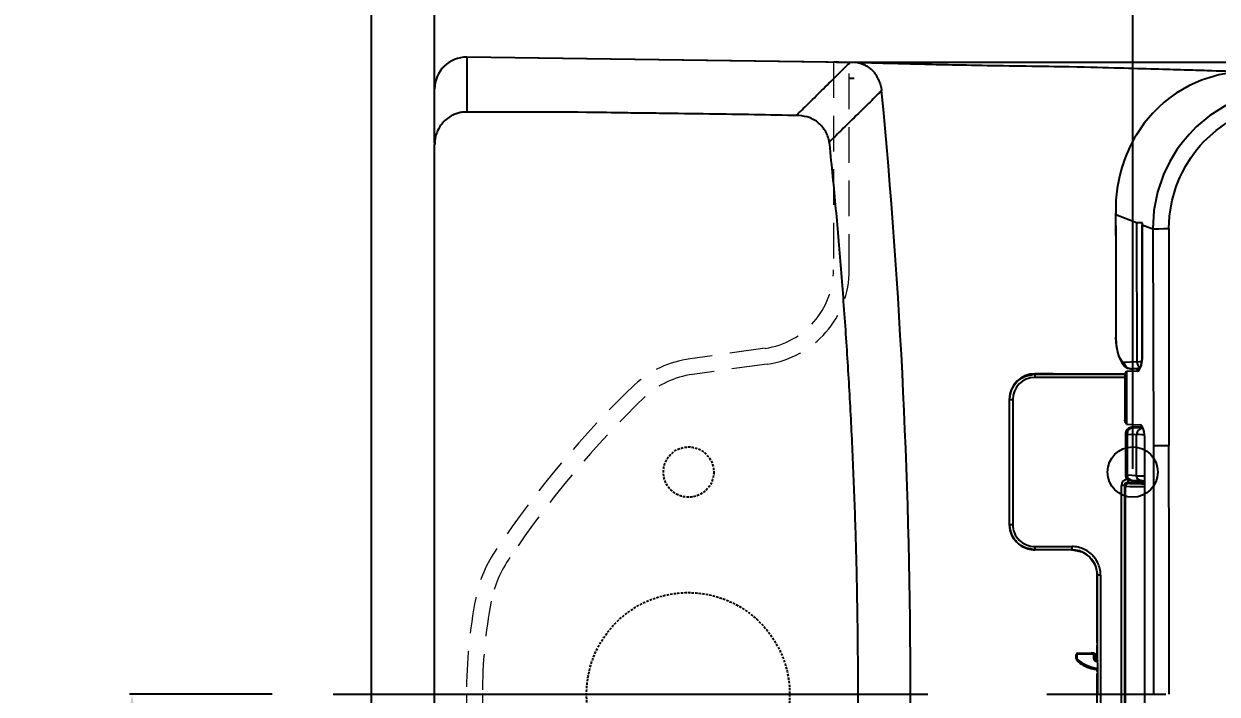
# Model space of a CAD drawing. Extents: x 4534 to 7211, y -322 to 1921.
# Drawn here: x 4656.7 to 5032.8, y 1287.1 to 1498.4 of the extents above; entities that cross this region are included whole.
import ezdxf

# ---------------------------------------------------------------- set-up
doc = ezdxf.new("R2010")
doc.units = 0
doc.header["$LTSCALE"] = 3
doc.header["$MEASUREMENT"] = 0
doc.linetypes.add('CENTER', pattern=[2, 1.25, -0.25, 0.25, -0.25])
doc.linetypes.add('HIDDEN', pattern=[0.375, 0.25, -0.125])
doc.layers.get('0').update_dxf_attribs({"linetype": 'CONTINUOUS'})
doc.layers.get('DEFPOINTS').update_dxf_attribs({"linetype": 'CONTINUOUS'})
doc.layers.add('6', color=6, linetype='CONTINUOUS')
doc.layers.add('중심선', color=1, linetype='CENTER')
doc.styles.get("Standard").update_dxf_attribs({"font": 'NanumGothic.ttf'})
doc.dimstyles.get("Standard").update_dxf_attribs({"dimtxt": 0.18, "dimasz": 0.18, "dimexe": 0.18, "dimexo": 0.0625, "dimgap": 0.09, "dimtad": 0, "dimtih": 1, "dimtoh": 1, "dimdec": 4, "dimzin": 0, "dimdsep": 46, "dimtxsty": 'Standard', "dimcen": 0.09, "dimadec": 0, "dimazin": 0, "dimtfac": 1, "dimtdec": 4, "dimtofl": 0, "dimtmove": 0, "dimatfit": 3, "dimfxl": 0, "dimtolj": 1, "dimtzin": 0, "dimarcsym": 0})

# ---------------------------------------------------------------- blocks, each defined once
blk = doc.blocks.new('*D32')
at = {"color": 3, "lineweight": -2}
for p, q in [((4734.96, 1287.12), (4689.96, 1287.12)), ((4739.39, 1087.12), (4689.96, 1087.12))]:
    blk.add_line(p, q, dxfattribs=at)
at = {"color": 3, "linetype": 'Continuous', "lineweight": 0}
for p, q in [((4690.76, 1267.12), (4690.76, 1212.12)), ((4690.76, 1107.12), (4690.76, 1177.59))]:
    blk.add_line(p, q, dxfattribs=at)
at = {"color": 3}
for points in [[(4687.43, 1267.12), (4694.09, 1267.12), (4690.76, 1287.12)], [(4687.43, 1107.12), (4694.09, 1107.12), (4690.76, 1087.12)]]:
    blk.add_solid(points, dxfattribs=at)
at = {"layer": 'DEFPOINTS', "color": 0}
for p in [(4735.96, 1287.12), (4690.76, 1087.12), (4740.39, 1087.12)]:
    blk.add_point(p, dxfattribs=at)
at = {"color": 2, "insert": (4690.76, 1194.85), "char_height": 30, "attachment_point": 5}
blk.add_mtext('\\A1;200', dxfattribs=at)
blk = doc.blocks.new('*D39')
at = {"color": 3, "linetype": 'Continuous', "lineweight": -2}
for p, q in [((4786.18, 1468.21), (4786.18, 1606.01)), ((5476.22, 1288.12), (5476.22, 1606.01))]:
    blk.add_line(p, q, dxfattribs=at)
at = {"color": 3, "linetype": 'Continuous', "lineweight": 0}
blk.add_line((4806.18, 1605.21), (5456.22, 1605.21), dxfattribs=at)
at = {"color": 3, "linetype": 'Continuous'}
for points in [[(4806.18, 1608.55), (4806.18, 1601.88), (4786.18, 1605.21)], [(5456.22, 1608.55), (5456.22, 1601.88), (5476.22, 1605.21)]]:
    blk.add_solid(points, dxfattribs=at)
at = {"layer": 'DEFPOINTS', "color": 0, "linetype": 'Continuous'}
for p in [(5476.22, 1605.21), (4786.18, 1467.21), (5476.22, 1287.12)]:
    blk.add_point(p, dxfattribs=at)
at = {"color": 2, "linetype": 'Continuous', "lineweight": 5, "insert": (5143.84, 1631.54), "char_height": 30, "attachment_point": 5}
blk.add_mtext('\\A1;690', dxfattribs=at)
blk = doc.blocks.new('*D40')
at = {"color": 3, "lineweight": -2}
for p, q in [((4912.89, 1486.32), (5594.29, 1486.32)), ((4912.89, 1087.92), (5594.29, 1087.92))]:
    blk.add_line(p, q, dxfattribs=at)
at = {"color": 3, "linetype": 'Continuous', "lineweight": 0}
for p, q in [((5593.49, 1466.32), (5593.49, 1303.9)), ((5593.49, 1107.92), (5593.49, 1269.45))]:
    blk.add_line(p, q, dxfattribs=at)
at = {"color": 3}
for points in [[(5590.15, 1466.32), (5596.82, 1466.32), (5593.49, 1486.32)], [(5590.15, 1107.92), (5596.82, 1107.92), (5593.49, 1087.92)]]:
    blk.add_solid(points, dxfattribs=at)
at = {"layer": 'DEFPOINTS', "color": 0}
for p in [(4911.89, 1486.32), (4911.89, 1087.92), (5593.49, 1087.92)]:
    blk.add_point(p, dxfattribs=at)
at = {"color": 2, "insert": (5593.49, 1286.68), "char_height": 30, "attachment_point": 5}
blk.add_mtext('\\A1;400', dxfattribs=at)
blk = doc.blocks.new('*D41')
at = {"color": 3, "linetype": 'Continuous', "lineweight": -2}
for p, q in [((5006.22, 1358.12), (5006.22, 1548.12)), ((5476.22, 1288.12), (5476.22, 1548.12))]:
    blk.add_line(p, q, dxfattribs=at)
at = {"color": 3, "linetype": 'Continuous', "lineweight": 0}
blk.add_line((5026.22, 1547.32), (5456.22, 1547.32), dxfattribs=at)
at = {"color": 3, "linetype": 'Continuous'}
for points in [[(5026.22, 1550.65), (5026.22, 1543.99), (5006.22, 1547.32)], [(5456.22, 1550.65), (5456.22, 1543.99), (5476.22, 1547.32)]]:
    blk.add_solid(points, dxfattribs=at)
at = {"layer": 'DEFPOINTS', "color": 0, "linetype": 'Continuous'}
for p in [(5476.22, 1547.32), (5006.22, 1357.12), (5476.22, 1287.12)]:
    blk.add_point(p, dxfattribs=at)
at = {"color": 2, "linetype": 'Continuous', "lineweight": 5, "insert": (5241.22, 1568.54), "char_height": 30, "attachment_point": 5}
blk.add_mtext('\\A1;470', dxfattribs=at)

msp = doc.modelspace()

# ---------------------------------------------------------------- linework, layer by layer
for p, q in [((4917.65, 1486.26), (4796.3, 1487.92)), ((4917.1, 1486.25), (4796.3, 1487.91)), ((4796.3, 1487.91), (4796.3, 1470.62)), ((4918.4, 1481.19), (4916.89, 1481.19)), ((4786.18, 1461.92), (4786.18, 1477.92)), ((4786.18, 1460.82), (4786.18, 1461.92)), ((5000.89, 1431.68), (5000.9, 1399.66)), ((4786.18, 1151.67), (4786.18, 1422.57)), ((4980.95, 1388.12), (4975.38, 1388.12)), ((4975.38, 1387.96), (4978.49, 1387.96)), ((4975.38, 1387.96), (4975.38, 1387.95)), ((4980.91, 1388.08), (4980.38, 1387.99)), ((4980.91, 1388.08), (4980.95, 1388.12)), ((4981.77, 1388.14), (4980.97, 1388)), ((4981.77, 1388.14), (5003.88, 1388.13)), ((5004.29, 1388.89), (5007.43, 1389.08)), ((5004.29, 1388.89), (5004.29, 1372.25)), ((5005.52, 1389.68), (5005.92, 1389.68)), ((5005.56, 1389.68), (5005.99, 1389.68)), ((4975.38, 1387.95), (5003.83, 1387.95)), ((5003.75, 1386.95), (4975.38, 1386.95)), ((5003.75, 1387.63), (5003.75, 1373.51)), ((4967.38, 1379.94), (4967.38, 1379.95)), ((4967.38, 1340.63), (4967.38, 1379.94)), ((4968.38, 1379.94), (4968.38, 1340.63)), ((5003.92, 1369.18), (5003.92, 1356.12)), ((5004.29, 1372.25), (5008.63, 1371.99)), ((5009.38, 1370.94), (5006.37, 1371.12)), ((5004.45, 1369.12), (5004.45, 1356.12)), ((5004.45, 1369.12), (5007.46, 1368.94)), ((5007.46, 1355.94), (5007.46, 1368.94)), ((5010.03, 1207.24), (5010.03, 1367)), ((5007.46, 1355.94), (5004.45, 1356.12)), ((5005.79, 1354.62), (5008.81, 1354.44)), ((5002.67, 1221.37), (5002.67, 1352.87)), ((5003.67, 1352.87), (5003.67, 1221.37)), ((5003.92, 1221.62), (5003.92, 1352.62)), ((5010.03, 1353.87), (5004.67, 1353.87)), ((5004.92, 1353.62), (5004.67, 1353.87)), ((4967.38, 1340.63), (4967.38, 1340.62)), ((4975.38, 1333.63), (4987.09, 1333.63)), ((4987.09, 1332.63), (4975.38, 1332.63)), ((4975.38, 1332.63), (4975.38, 1332.61)), ((4987.07, 1332.61), (4975.38, 1332.61)), ((4987.07, 1332.61), (4987.09, 1332.63)), ((4987.09, 1332.63), (4987.09, 1333.63)), ((4995.06, 1303.25), (4995.06, 1324.78)), ((4995.07, 1324.78), (4995.06, 1324.78)), ((4995.07, 1324.62), (4995.08, 1324.63)), ((4995.07, 1303.25), (4995.07, 1324.62)), ((4996.08, 1324.63), (4996.08, 1249.61)), ((4995.06, 1302.75), (4995.06, 1302.58)), ((4995.06, 1297.82), (4995.06, 1302.58)), ((4995.07, 1298.16), (4995.07, 1303.24)), ((4988.42, 1299.56), (4988.42, 1299.42)), ((4988.42, 1298.47), (4988.42, 1299.42)), ((4988.71, 1298.25), (4988.57, 1298.11)), ((4988.62, 1299.42), (4988.62, 1298.47)), ((4988.92, 1300.06), (4993.1, 1300.06)), ((4988.92, 1300.06), (4988.92, 1299.92)), ((4988.92, 1299.92), (4993.65, 1299.92)), ((4993.65, 1299.72), (4988.92, 1299.72)), ((4993.91, 1300.06), (4993.65, 1299.92)), ((4993.65, 1299.72), (4993.65, 1299.92)), ((4993.95, 1298.24), (4993.95, 1299.42)), ((4994.15, 1299.42), (4994.4, 1299.55)), ((4994.15, 1299.42), (4994.15, 1298.24)), ((4994.4, 1298.45), (4994.4, 1299.55)), ((4994.61, 1295.01), (4994.6, 1294.97)), ((4995.06, 1294.31), (4995.06, 1295)), ((4995.06, 1294.31), (4995.06, 1294.14)), ((4995.08, 1297.12), (4995.07, 1297.47)), ((4995.08, 1296.96), (4995.08, 1292.12)), ((4995.06, 1280.6), (4995.06, 1293.64)), ((4995.08, 1292.12), (4995.08, 1287.12))]:
    msp.add_line(p, q)
at = {"color": 7, "linetype": 'HIDDEN', "lineweight": 0, "ltscale": 15}
for p, q in [((4911.89, 1486.34), (4911.89, 1420.89)), ((4916.89, 1420.89), (4916.89, 1486.23))]:
    msp.add_line(p, q, dxfattribs=at)
for points in [[(5043.87, 1483.52), (5038.69, 1483.28), (5033.35, 1482.37), (5027.94, 1480.69), (5023.9, 1478.88), (5019.96, 1476.55), (5019.92, 1476.53)], [(5019.92, 1476.53), (5018.03, 1475.19), (5016.16, 1473.69), (5014.34, 1472.06), (5012.59, 1470.29), (5009.87, 1467.06), (5007.39, 1463.44), (5006.82, 1462.47), (5006.27, 1461.47), (5005.73, 1460.46), (5005.22, 1459.42), (5004.74, 1458.35), (5004.27, 1457.27), (5003.84, 1456.16), (5003.42, 1455.03), (5003.16, 1454.25), (5002.81, 1453.11), (5002.39, 1451.6), (5001.94, 1449.72), (5001.37, 1446.62), (5000.95, 1442.82), (5000.85, 1438.32)], [(5057.69, 1478.22), (5051.79, 1477.91), (5046.05, 1476.86), (5040.54, 1475.08), (5035.35, 1472.62), (5030.56, 1469.55), (5026.23, 1465.91), (5024.07, 1463.69), (5022.08, 1461.34), (5020.28, 1458.88), (5017.91, 1455), (5015.97, 1450.94), (5014.05, 1445.33), (5012.92, 1439.58), (5012.55, 1433.81)], [(5017.61, 1433.88), (5017.81, 1437.82), (5018.41, 1441.71), (5018.65, 1442.81), (5018.93, 1443.9), (5019.24, 1444.99), (5019.57, 1446.06), (5019.94, 1447.13), (5020.34, 1448.18), (5020.77, 1449.22), (5021.18, 1450.15), (5021.89, 1451.64), (5022.97, 1453.66), (5024.52, 1456.14), (5026.12, 1458.34), (5027.53, 1460.05), (5028.68, 1461.31), (5029.54, 1462.18), (5032.49, 1464.78), (5035.68, 1467.08)], [(5000.81, 1438.87), (5000.82, 1438.31)], [(5000.81, 1438.33), (5000.9, 1431.64)], [(5000.81, 1438.29), (5000.81, 1438.3), (5000.85, 1438.32)], [(5000.85, 1438.32), (5007.4, 1435.77)], [(5000.93, 1431.68), (5000.85, 1438.32)], [(5007.4, 1435.77), (5008.11, 1435.81), (5009.26, 1435.84)], [(5007.4, 1435.77), (5007.57, 1391.92)], [(5009.18, 1435.09), (5009.18, 1430.56), (5009.18, 1424.94), (5009.18, 1418.46), (5009.18, 1411.11), (5009.18, 1402.9), (5009.18, 1394.09)], [(5009.23, 1435.07), (5009.19, 1435.07), (5009.18, 1435.07)], [(5009.19, 1435.55), (5009.19, 1435.08)], [(5009.23, 1394.07), (5009.25, 1400.72), (5009.24, 1406.65), (5009.23, 1414.81), (5009.22, 1421.58), (5009.22, 1428.24), (5009.23, 1435.07)], [(5009.23, 1435.07), (5012.55, 1433.81)], [(5012.55, 1433.81), (5013.28, 1433.83), (5014.46, 1433.85), (5015.96, 1433.87), (5017.61, 1433.88)], [(5012.55, 1433.81), (5012.66, 1399.64), (5012.73, 1365.46)], [(5017.61, 1433.88), (5017.63, 1399.68), (5017.65, 1365.48)], [(5000.9, 1431.68), (5000.9, 1431.68), (5000.93, 1431.68)], [(5000.93, 1431.68), (5000.93, 1399.69)], [(5000.9, 1399.78), (5001.01, 1397.48), (5001.33, 1395.46), (5001.78, 1393.76), (5002.35, 1392.36), (5003.01, 1391.24), (5003.73, 1390.4), (5004.56, 1389.87), (5005.5, 1389.69)], [(5000.9, 1399.68), (5000.9, 1399.68), (5000.9, 1399.68)], [(5000.9, 1399.68), (5000.93, 1399.68)], [(5003.63, 1391.68), (5003.17, 1391.82), (5002.72, 1392.29), (5002.29, 1392.97), (5001.88, 1393.86), (5001.51, 1394.97), (5001.21, 1396.34), (5001.01, 1397.94), (5000.93, 1399.69)], [(5007.57, 1391.92), (5003.63, 1391.68)], [(5009.19, 1394.13), (5009.15, 1392.81), (5009.02, 1391.68), (5008.84, 1390.77), (5008.61, 1390.07), (5008.07, 1389.28), (5007.43, 1389.08)], [(5007.43, 1389.08), (5007.75, 1388.94), (5008.08, 1389.06), (5008.39, 1389.44), (5008.67, 1390.06), (5008.91, 1390.88), (5009.08, 1391.86), (5009.19, 1392.95), (5009.23, 1394.07)], [(5007.57, 1391.92), (5008.37, 1391.95), (5009.01, 1391.96)], [(5009.23, 1394.07), (5009.19, 1394.07), (5009.19, 1394.07)], [(5005.56, 1389.68), (5004.82, 1389.84), (5004.2, 1390.27), (5003.78, 1390.92), (5003.63, 1391.68)], [(5005.56, 1389.68), (5008.47, 1389.86)], [(5005.89, 1389.69), (5006.1, 1389.7)], [(4967.38, 1379.94), (4967.38, 1379.94), (4967.38, 1379.94), (4967.38, 1379.94), (4967.59, 1381.76), (4967.99, 1383.01), (4968.49, 1384), (4969.08, 1384.87), (4969.73, 1385.6), (4970.34, 1386.15), (4970.99, 1386.63), (4972.4, 1387.37), (4975.38, 1387.95)], [(4975.38, 1387.95), (4975.38, 1387.86), (4975.38, 1387.65), (4975.38, 1387.32), (4975.38, 1386.95)], [(4967.38, 1379.96), (4967.38, 1379.94)], [(4968.38, 1379.94), (4968, 1379.94), (4967.68, 1379.94), (4967.46, 1379.94), (4967.38, 1379.94)], [(5007.33, 1371.28), (5006.88, 1371.26), (5006.2, 1371.23), (5005.75, 1371.19), (5005.49, 1371.14), (5005.26, 1371.07), (5004.93, 1370.92), (5004.49, 1370.58), (5004.14, 1370.08), (5003.94, 1369.4), (5003.92, 1369.18)], [(5006.37, 1371.12), (5005.96, 1371.16), (5006, 1371.2), (5006.47, 1371.24), (5007.37, 1371.28)], [(5009.87, 1368.9), (5009.07, 1368.91), (5008.12, 1368.92), (5007.46, 1368.94)], [(5012.73, 1365.46), (5013.44, 1365.47), (5014.58, 1365.48), (5016.03, 1365.48), (5017.65, 1365.48)], [(5017.7, 1287.12), (5017.68, 1326.3), (5017.65, 1365.48)], [(5004.67, 1354.87), (5003.9, 1354.72), (5003.26, 1354.28), (5002.82, 1353.64), (5002.67, 1352.87)], [(5003.92, 1356.18), (5003.93, 1356.03), (5004.08, 1355.52), (5004.31, 1355.17), (5004.58, 1354.94), (5004.81, 1354.8), (5004.99, 1354.74), (5005.12, 1354.7), (5005.27, 1354.67), (5005.48, 1354.65), (5005.8, 1354.62)], [(5003.92, 1356.18), (5004.45, 1356.12)], [(5004.45, 1356.12), (5004.55, 1355.55), (5004.87, 1355.06), (5005.33, 1354.73), (5005.89, 1354.62)], [(5004.67, 1354.87), (5004.67, 1354.49), (5004.67, 1354.17), (5004.67, 1353.95), (5004.67, 1353.87)], [(5007.46, 1355.94), (5008.03, 1355.92), (5008.88, 1355.91), (5009.91, 1355.89), (5010.02, 1355.89)], [(5008.9, 1354.44), (5008.34, 1354.55), (5007.88, 1354.87), (5007.56, 1355.36), (5007.46, 1355.94)], [(5008.9, 1354.44), (5009.29, 1354.42), (5009.9, 1354.41), (5010.02, 1354.4)], [(5003.67, 1352.87), (5003.59, 1352.87), (5003.37, 1352.87), (5003.05, 1352.87), (5002.67, 1352.87)], [(5003.67, 1352.87), (5003.75, 1353.25), (5003.96, 1353.58), (5004.29, 1353.79), (5004.67, 1353.87)], [(5003.67, 1352.87), (5003.92, 1352.62)], [(5003.92, 1352.62), (5004, 1353), (5004.22, 1353.32), (5004.54, 1353.54), (5004.92, 1353.62)], [(5010.03, 1352.44), (5009, 1352.45), (5007.97, 1352.46), (5006.64, 1352.49), (5005.36, 1352.52), (5004.36, 1352.56), (5003.92, 1352.62)], [(4975.38, 1332.63), (4972.4, 1333.21), (4970.99, 1333.94), (4970.34, 1334.42), (4969.73, 1334.98), (4969.24, 1335.51), (4968.77, 1336.12), (4968.36, 1336.81), (4967.99, 1337.57), (4967.59, 1338.82), (4967.38, 1340.63)], [(4967.38, 1340.63), (4967.46, 1340.63), (4967.68, 1340.63), (4968, 1340.63), (4968.38, 1340.63)], [(4975.38, 1333.63), (4975.38, 1333.25), (4975.38, 1332.93), (4975.38, 1332.71), (4975.38, 1332.63)], [(4987.09, 1332.63), (4990.13, 1332.03), (4992.73, 1330.3), (4994.47, 1327.71), (4995.08, 1324.63)], [(4995.08, 1297.12), (4995.08, 1324.63)], [(4996.08, 1324.63), (4995.7, 1324.63), (4995.38, 1324.63), (4995.16, 1324.63), (4995.08, 1324.63)], [(4988.42, 1299.42), (4988.44, 1299.54), (4988.48, 1299.65), (4988.54, 1299.74), (4988.61, 1299.81), (4988.77, 1299.9), (4988.92, 1299.92)], [(4988.62, 1299.42), (4988.54, 1299.42), (4988.48, 1299.42), (4988.44, 1299.42), (4988.42, 1299.42)], [(4988.57, 1298.11), (4988.51, 1298.19), (4988.46, 1298.28), (4988.43, 1298.37), (4988.42, 1298.47)], [(4988.42, 1298.47), (4988.44, 1298.47), (4988.48, 1298.47), (4988.55, 1298.47), (4988.62, 1298.47)], [(4988.42, 1298.47), (4988.42, 1298.09)], [(4988.57, 1298.11), (4988.58, 1297.73)], [(4988.92, 1299.92), (4988.92, 1299.91), (4988.92, 1299.86), (4988.92, 1299.79), (4988.92, 1299.72)], [(4993.65, 1299.92), (4993.76, 1299.91), (4993.85, 1299.88), (4993.94, 1299.83), (4994.02, 1299.76), (4994.12, 1299.6), (4994.15, 1299.42)], [(4993.91, 1300.06), (4994.11, 1300.01), (4994.26, 1299.91), (4994.35, 1299.76), (4994.38, 1299.66), (4994.4, 1299.57), (4994.4, 1299.55)], [(4994.15, 1299.42), (4994.13, 1299.42), (4994.08, 1299.42), (4994.02, 1299.42), (4993.95, 1299.42)], [(4993.95, 1298.24), (4994.02, 1298.24), (4994.09, 1298.24), (4994.13, 1298.24), (4994.15, 1298.24)], [(4994.4, 1298.45), (4994.15, 1298.24)], [(4994.56, 1297.74), (4994.4, 1297.8), (4994.27, 1297.91), (4994.18, 1298.06), (4994.15, 1298.24)], [(4994.4, 1298.45), (4994.41, 1298.34), (4994.43, 1298.25), (4994.48, 1298.15), (4994.55, 1298.06), (4994.6, 1298.01)], [(4994.56, 1297.74), (4994.56, 1297.73), (4994.55, 1297.68), (4994.54, 1297.62), (4994.53, 1297.55)], [(4994.56, 1297.74), (4994.59, 1297.77), (4994.61, 1297.78), (4994.64, 1297.81), (4994.69, 1297.85), (4994.72, 1297.87), (4994.73, 1297.88), (4994.74, 1297.88)], [(4994.61, 1297.94), (4994.63, 1297.92), (4994.69, 1297.9), (4994.71, 1297.89), (4994.74, 1297.88)], [(4995.05, 1297.82), (4994.81, 1297.87), (4994.74, 1297.88)], [(4993.1, 1295.22), (4993.18, 1295.19), (4993.69, 1295.08), (4994.12, 1295.01), (4994.42, 1294.97), (4994.58, 1294.97), (4994.6, 1294.97)], [(4994.61, 1295.01), (4994.64, 1295.02), (4994.83, 1295.01), (4995.05, 1295)], [(4995.07, 1294.43), (4995.07, 1294.39), (4995.06, 1294.32), (4995.06, 1294.31)]]:
    msp.add_lwpolyline(points)
for points in [[(4890.33, 1396.13), (4866.72, 1392.85, 0.150102), (4849.16, 1384.66, 0.052499), (4805.82, 1333.06, 0.107655), (4799.12, 1317.41, 0.047645), (4796.22, 1287.12)], [(4891.02, 1391.18), (4867.41, 1387.9, 0.150102), (4852.51, 1380.95, 0.052468), (4809.9, 1330.15, 0.107655), (4804.03, 1316.46, 0.047645), (4801.22, 1287.12)], [(4890.33, 1178.11), (4866.72, 1181.39, -0.150102), (4849.16, 1189.58, -0.052499), (4805.82, 1241.18, -0.107655), (4799.12, 1256.83, -0.047645), (4796.22, 1287.12)], [(4891.02, 1183.06), (4867.41, 1186.34, -0.150102), (4852.51, 1193.29, -0.052468), (4809.9, 1244.09, -0.107655), (4804.03, 1257.78, -0.047645), (4801.22, 1287.12)]]:
    msp.add_lwpolyline(points, format="xyb", dxfattribs=at)
at = {"linetype": 'HIDDEN'}
for centre, radius in [((4866.22, 1357.12), 7.92), ((4866.08, 1287.12), 32)]:
    msp.add_circle(centre, radius, dxfattribs=at)
at = {"linetype": 'ByBlock', "ltscale": 3}
msp.add_circle((5006.22, 1357.12), 7.92, dxfattribs=at)
for centre, radius, start, end in [((4796.18, 1477.92), 10, 89.3136, 180), ((4917.43, 1474.87), 11.39, 70.8868, 88.9103), ((4975.38, 1379.94), 7, 90.009, 180.0064), ((4975.38, 1340.63), 7, 179.9907, 269.9939), ((4995.92, 1305.62), 10.51, 225.6118, 265.425), ((4995.92, 1305.62), 10.78, 227.0817, 254.799), ((4988.92, 1299.42), 0.3, 90.0054, 180.0075), ((4988.92, 1298.47), 0.301, 179.9899, 225.6049), ((4995.92, 1305.62), 10.31, 225.6125, 265.3361), ((4993.65, 1299.42), 0.3, 0.0171, 90.021), ((4995.92, 1305.62), 7.99, 260.2195, 263.8756), ((4995.92, 1305.62), 8.19, 260.2197, 264.0535)]:
    msp.add_arc(centre, radius, start, end)
at = {"color": 7, "linetype": 'HIDDEN', "lineweight": 0, "ltscale": 15}
for radius in [25, 30]:
    msp.add_arc((4886.89, 1420.89), radius, 277.9147, 0, dxfattribs=at)
for centre, major_axis, ratio, start_param, end_param in [((4796.18, 1477.92), (-10, 0), 0.998642, 4.700425, 6.283185), ((4796.18, 1477.92), (0.12, 10), 0.000002, 0.001094, 0.05211), ((5009.49, 1391.92), (0.12, -2), 0.96113, 4.653958, 5.755439), ((4975.38, 1380.12), (-4.21, 6.81), 0.99966, 5.729789, 7.30029), ((4975.38, 1379.96), (0, 8), 0.999848, 0.000015, 0.098926), ((4978.49, 1388.01), (-2.5, 0), 0.017455, 1.570806, 3.036883), ((4978.39, 1387.99), (2, 0), 0.017449, 5.715526, 6.178563), ((4980.91, 1387.58), (-0.229, 0.445), 0.99869, 5.363377, 5.807797), ((4980.95, 1387.62), (0, 0.5), 0.999695, 5.719812, 6.283185), ((4975.38, 1379.96), (0, 8), 0.999848, 0.098926, 1.570811), ((5006.37, 1369.12), (0.12, 2), 0.961126, 0.063244, 1.629234), ((5015.24, 1371.2), (9, 0), 0.017453, 2.317366, 2.635123), ((5009.38, 1368.94), (-0.12, -2), 0.961133, 3.204845, 4.770831), ((5008.61, 1366.99), (0, 5), 0.284012, 4.712867, 6.26645), ((5017.78, 1371.15), (12.75, 0), 0.017453, 2.296645, 2.317381), ((5013.22, 1370.96), (4, 0), 0.017451, 3.420757, 3.502606), ((5017.42, 1353.62), (12.5, 0), 0.017452, 3.158684, 3.190646), ((5017.42, 1353.62), (12.5, 0), 0.017452, 3.190646, 4.079319), ((4975.38, 1340.62), (0, 8), 0.999848, 1.570782, 1.599305), ((4975.38, 1340.62), (0, 8), 0.999848, 1.599305, 2.571298), ((4975.38, 1340.62), (0, 8), 0.999848, 2.571298, 3.141578), ((4987.07, 1324.61), (-5.66, -5.66), 0.999695, 2.727332, 3.926845), ((4987.06, 1324.63), (7.66, 2.32), 0.999451, 5.989191, 6.672186), ((4988.92, 1299.56), (0, 0.5), 0.999848, 0, 1.570796), ((4988.92, 1298.09), (0, 0.5), 0.998838, 1.569846, 2.39245), ((4993.1, 1300.03), (-1.5, 0), 0.017455, 4.13565, 4.712389), ((4994.69, 1298.27), (0.088, -0.575), 0.246445, 5.145086, 5.272141), ((4995.08, 1298.16), (0, 0.8), 0.017455, 1.570796, 2.617994)]:
    msp.add_ellipse(centre, major_axis=major_axis, ratio=ratio, start_param=start_param, end_param=end_param)
for points, knots in [([(4900.18, 1469.53), (4900.42, 1469.76), (4900.66, 1470), (4900.9, 1470.24), (4900.98, 1470.31), (4901.05, 1470.38), (4901.12, 1470.46), (4902.32, 1471.64), (4903.52, 1472.83), (4906.25, 1475.52), (4907.78, 1477.04), (4910.84, 1480.06), (4912.37, 1481.58), (4914.97, 1484.15), (4916.04, 1485.2), (4917.1, 1486.25)], [-0.058893, -0.058893, -0.058893, -0.058893, -0.013945, -0.013945, -0.013945, 0, 0, 0, 0.224869, 0.224869, 0.512421, 0.512421, 0.799974, 0.799974, 1, 1, 1, 1]), ([(5476.22, 1287.12), (5476.22, 1291.78), (5475.67, 1302.74), (5472.74, 1319.85), (5467.01, 1338.04), (5458.88, 1358.38), (5448.39, 1374.21), (5436.38, 1388.97), (5422.68, 1402.96), (5409.43, 1414.18), (5397.79, 1422.68), (5389.11, 1428.4), (5381.45, 1433.02), (5373.95, 1437.22), (5365.5, 1441.58), (5355.53, 1446.24), (5342.03, 1451.86), (5325.77, 1457.48), (5306.95, 1462.54), (5288.2, 1466.5), (5268.42, 1469.96), (5247.78, 1472.91), (5227.45, 1475.21), (5207.75, 1476.96), (5187.53, 1478.35), (5166.04, 1479.34), (5144.1, 1480.04), (5122.72, 1480.68), (5100.4, 1481.4), (5076.91, 1482.16), (5052.94, 1482.91), (5034.8, 1483.48), (5021.82, 1483.87), (5012.59, 1484.14), (5001.29, 1484.47), (4987.78, 1484.85), (4954.5, 1485.28), (4936.57, 1485.74), (4923.88, 1486.04), (4918.52, 1486.19), (4916.31, 1486.24), (4914.1, 1486.29), (4911.89, 1486.34)], [0.5000347, 0.5000347, 0.5000347, 0.5000347, 0.511055, 0.5259616, 0.5410131, 0.5560892, 0.5710814, 0.5858838, 0.6010791, 0.6174002, 0.6269221, 0.6351905, 0.6419975, 0.6480953, 0.6555484, 0.6645, 0.6741502, 0.6901592, 0.7052037, 0.7202484, 0.7355228, 0.7527469, 0.7696005, 0.7839803, 0.7995713, 0.8175906, 0.834898, 0.8515653, 0.8682272, 0.8877841, 0.9071961, 0.9250173, 0.9307656, 0.9379462, 0.9468697, 0.9575366, 0.9699472, 0.9841017, 1, 1, 1, 1.0052335, 1.0052335, 1.0052335, 1.0052335]), ([(4926.02, 1481.02), (4925.98, 1481.11), (4925.94, 1481.2), (4925.84, 1481.44), (4925.76, 1481.59), (4925.68, 1481.75), (4925.52, 1482.04), (4925.31, 1482.37), (4924.83, 1483.02), (4924.55, 1483.35), (4923.92, 1483.98), (4923.57, 1484.28), (4922.82, 1484.81), (4922.42, 1485.05), (4921.73, 1485.4), (4921.43, 1485.53), (4921.16, 1485.63)], [0, 0, 0, 0, 0.061232, 0.061232, 0.152248, 0.152248, 0.152248, 0.321987, 0.321987, 0.490362, 0.490362, 0.66461, 0.66461, 0.849207, 0.849207, 1, 1, 1, 1]), ([(4927.06, 1477.36), (4926.71, 1477.02), (4926.36, 1476.67), (4924.63, 1474.97), (4923.24, 1473.6), (4920.01, 1470.43), (4918.16, 1468.61), (4915.72, 1466.21), (4915.13, 1465.63), (4913.33, 1463.86), (4912.13, 1462.68), (4910.94, 1461.51), (4910.84, 1461.41), (4910.74, 1461.32), (4910.64, 1461.22), (4910.63, 1461.21), (4910.61, 1461.19), (4910.6, 1461.17)], [0, 0, 0, 0, 0.064552, 0.064552, 0.322759, 0.322759, 0.665957, 0.665957, 0.77713, 0.77713, 1, 1, 1, 1.018074, 1.018074, 1.018074, 1.020977, 1.020977, 1.020977, 1.020977]), ([(4927.06, 1096.89), (4933.13, 1160.1), (4939.22, 1287.12), (4933.13, 1414.14), (4927.06, 1477.36)], [0, 0, 0, 0, 0.500001, 1, 1, 1, 1]), ([(4796.18, 1470.62), (4795.74, 1470.61), (4794.86, 1470.57), (4793.56, 1470.3), (4792.1, 1469.79), (4790.55, 1468.93), (4788.52, 1467.22), (4787.05, 1464.93), (4786.35, 1462.55), (4786.19, 1461.23), (4786.18, 1460.57), (4786.18, 1460.4)], [0, 0, 0, 0, 0.082761, 0.166518, 0.250457, 0.373598, 0.500436, 0.749182, 0.874159, 0.968453, 1, 1, 1, 1]), ([(4900.99, 1469.51), (4891.6, 1469.69), (4882.21, 1469.85), (4867.53, 1470.07), (4862.25, 1470.14), (4854.33, 1470.24), (4851.69, 1470.27), (4846.41, 1470.33), (4843.75, 1470.35), (4837.76, 1470.56), (4816.97, 1470.62), (4796.18, 1470.62)], [0, 0, 0, 0, 0.230385, 0.230385, 0.359676, 0.359676, 0.424321, 0.424321, 0.488967, 0.488967, 1, 1, 1, 1]), ([(4910.7, 1460.46), (4910.68, 1460.64), (4910.6, 1461.24), (4910.33, 1462.42), (4909.74, 1463.95), (4908.79, 1465.51), (4907.18, 1467.31), (4904.6, 1469.05), (4902.19, 1469.36), (4900.99, 1469.51)], [0, 0, 0, 0, 0.038637, 0.125835, 0.25073, 0.378575, 0.500912, 0.752528, 1, 1, 1, 1]), ([(4786.18, 1422.57), (4786.18, 1426.75), (4786.18, 1430.81), (4786.18, 1436.74), (4786.18, 1438.67), (4786.18, 1442.35), (4786.18, 1444.11), (4786.18, 1447.48), (4786.18, 1449.09), (4786.18, 1452.04), (4786.18, 1453.39), (4786.18, 1455.86), (4786.18, 1456.98), (4786.18, 1458.91), (4786.18, 1459.73), (4786.18, 1460.4)], [0, 0, 0, 0, 0.25, 0.25, 0.375, 0.375, 0.5, 0.5, 0.625, 0.625, 0.75, 0.75, 0.875, 0.875, 1, 1, 1, 1]), ([(4910.7, 1113.79), (4911.38, 1120.57), (4912.74, 1134.12), (4914.46, 1154.47), (4915.95, 1174.85), (4917.2, 1195.24), (4918.19, 1215.64), (4918.94, 1236.06), (4919.43, 1256.48), (4919.68, 1276.91), (4919.68, 1297.34), (4919.43, 1317.77), (4918.94, 1338.19), (4918.19, 1358.61), (4917.2, 1379.01), (4915.95, 1399.4), (4914.46, 1419.78), (4912.74, 1440.13), (4911.38, 1453.68), (4910.7, 1460.46)], [0, 0, 0, 0, 0.058823, 0.117646, 0.176469, 0.235293, 0.294116, 0.35294, 0.411764, 0.470587, 0.529411, 0.588235, 0.647059, 0.705883, 0.764706, 0.82353, 0.882353, 0.941177, 1, 1, 1, 1]), ([(5008.35, 1389.74), (5008.15, 1389.73), (5007.26, 1389.72), (5006.5, 1389.7), (5005.99, 1389.68)], [0.7463025, 0.7463025, 0.7463025, 0.7463025, 0.8, 1, 1, 1, 1]), ([(5006.42, 1353.56), (5006.56, 1353.55), (5007, 1353.53), (5008.06, 1353.5), (5009.2, 1353.48), (5009.88, 1353.47), (5009.97, 1353.47)], [0.0935878, 0.0935878, 0.0935878, 0.0935878, 0.1333333, 0.2, 0.2666667, 0.2762044, 0.2762044, 0.2762044, 0.2762044]), ([(5009.97, 1353.77), (5009.9, 1353.77), (5009.22, 1353.76), (5008.11, 1353.74), (5007.3, 1353.72), (5006.98, 1353.7)], [0.7250178, 0.7250178, 0.7250178, 0.7250178, 0.7333333, 0.8, 0.8633974, 0.8633974, 0.8633974, 0.8633974]), ([(5476.22, 1287.12), (5476.22, 1282.46), (5475.67, 1271.5), (5472.74, 1254.39), (5467.01, 1236.2), (5458.88, 1215.86), (5448.39, 1200.03), (5436.38, 1185.27), (5422.68, 1171.28), (5409.43, 1160.06), (5397.79, 1151.56), (5389.11, 1145.84), (5381.45, 1141.22), (5373.95, 1137.02), (5365.5, 1132.66), (5355.53, 1128), (5342.03, 1122.38), (5325.77, 1116.76), (5306.95, 1111.7), (5288.2, 1107.74), (5268.42, 1104.28), (5247.78, 1101.33), (5227.45, 1099.03), (5207.75, 1097.28), (5187.53, 1095.89), (5166.04, 1094.9), (5144.1, 1094.2), (5122.72, 1093.56), (5100.4, 1092.84), (5076.91, 1092.08), (5052.94, 1091.33), (5034.8, 1090.76), (5021.82, 1090.37), (5012.59, 1090.1), (5001.29, 1089.77), (4987.78, 1089.39), (4954.5, 1088.96), (4936.57, 1088.5), (4923.88, 1088.2), (4918.52, 1088.05), (4916.31, 1088), (4914.1, 1087.95), (4911.89, 1087.9)], [0.5000347, 0.5000347, 0.5000347, 0.5000347, 0.511055, 0.5259616, 0.5410131, 0.5560892, 0.5710814, 0.5858838, 0.6010791, 0.6174002, 0.6269221, 0.6351905, 0.6419975, 0.6480953, 0.6555484, 0.6645, 0.6741502, 0.6901592, 0.7052037, 0.7202484, 0.7355228, 0.7527469, 0.7696005, 0.7839803, 0.7995713, 0.8175906, 0.834898, 0.8515653, 0.8682272, 0.8877841, 0.9071961, 0.9250173, 0.9307656, 0.9379462, 0.9468697, 0.9575366, 0.9699472, 0.9841017, 1, 1, 1, 1.0052335, 1.0052335, 1.0052335, 1.0052335])]:
    msp.add_open_spline(points, degree=3, knots=knots)
for points in [[(4926.02, 1481.02), (4926.66, 1479.57), (4926.95, 1478.49), (4927.06, 1477.36)], [(5003.75, 1387.63), (5003.75, 1387.74), (5003.79, 1387.98), (5003.97, 1388.4), (5004.17, 1388.72), (5004.29, 1388.89)], [(5004.29, 1372.25), (5004.17, 1372.42), (5003.97, 1372.75), (5003.79, 1373.16), (5003.75, 1373.4), (5003.75, 1373.51)], [(5004.45, 1369.12), (5004.33, 1369.13), (5004.14, 1369.14), (5003.96, 1369.16), (5003.92, 1369.17), (5003.92, 1369.18)], [(5012.73, 1365.46), (5012.74, 1356.76), (5012.76, 1339.35), (5012.78, 1313.23), (5012.78, 1295.82), (5012.78, 1287.12)], [(4996.08, 1324.63), (4996.08, 1325.32), (4995.93, 1326.66), (4995.26, 1328.58), (4994.18, 1330.29), (4992.75, 1331.73), (4991.03, 1332.8), (4989.11, 1333.48), (4987.77, 1333.63), (4987.09, 1333.63)], [(4993.95, 1298.24), (4993.95, 1298.17), (4993.97, 1298.04), (4994.05, 1297.86), (4994.18, 1297.71), (4994.34, 1297.6), (4994.46, 1297.56), (4994.53, 1297.55)]]:
    msp.add_open_spline(points, degree=3)
at = {"layer": '6'}
msp.add_lwpolyline([(7211.19, 1782.12), (4766.18, 1782.12), (4766.18, -122.88), (6663.58, -122.88), (6663.58, 887.12)], dxfattribs=at)
at = {"layer": '중심선', "color": 1, "linetype": 'CENTER', "ltscale": 50}
msp.add_line((4754.18, 1287.12), (5495.17, 1287.12), dxfattribs=at)

# ---------------------------------------------------------------- dimensions: what is measured, and where the dimension line sits
at = {"linetype": 'Continuous', "lineweight": 5}
dim = msp.add_linear_dim(base=(5476.22, 1605.21), p1=(4786.18, 1467.21), p2=(5476.22, 1287.12), dimstyle='Standard', override={"dimtxt": 30, "dimasz": 20, "dimexe": 0.8, "dimexo": 1, "dimgap": 10, "dimtad": 1, "dimtih": 0, "dimtoh": 0, "dimdec": 0, "dimzin": 8, "dimclrd": 3, "dimclre": 3, "dimclrt": 2, "dimazin": 2, "dimtdec": 0, "dimtix": 1, "dimtofl": 1, "dimlwd": 0, "dimarcsym": 1}, dxfattribs=at)
dim.commit()
dim.dimension.update_dxf_attribs({"geometry": '*D39', "text_midpoint": (5143.84, 1605.21), "dimtype": 160})
dim = msp.add_linear_dim(base=(5476.22, 1547.32), p1=(5006.22, 1357.12), p2=(5476.22, 1287.12), dimstyle='Standard', override={"dimtxt": 30, "dimasz": 20, "dimexe": 0.8, "dimexo": 1, "dimgap": 5, "dimtad": 1, "dimtih": 0, "dimtoh": 0, "dimdec": 0, "dimzin": 8, "dimclrd": 3, "dimclre": 3, "dimclrt": 2, "dimazin": 2, "dimtdec": 0, "dimtix": 1, "dimtofl": 1, "dimlwd": 0, "dimarcsym": 1}, dxfattribs=at)
dim.commit()
dim.dimension.update_dxf_attribs({"geometry": '*D41', "text_midpoint": (5241.22, 1568.54)})
dim = msp.add_linear_dim(base=(5593.49, 1087.92), p1=(4911.89, 1486.32), p2=(4911.89, 1087.92), angle=90, text='400', dimstyle='Standard', override={"dimtxt": 30, "dimasz": 20, "dimexe": 0.8, "dimexo": 1, "dimgap": 1, "dimtad": 1, "dimdec": 0, "dimzin": 8, "dimclrd": 3, "dimclre": 3, "dimclrt": 2, "dimazin": 2, "dimtdec": 0, "dimtix": 1, "dimtofl": 1, "dimlwd": 0, "dimarcsym": 1})
dim.commit()
dim.dimension.update_dxf_attribs({"geometry": '*D40', "text_midpoint": (5593.49, 1286.68), "dimtype": 160})
dim = msp.add_linear_dim(base=(4690.76, 1087.12), p1=(4735.96, 1287.12), p2=(4740.39, 1087.12), angle=90, dimstyle='Standard', override={"dimtxt": 30, "dimasz": 20, "dimexe": 0.8, "dimexo": 1, "dimgap": 1, "dimtad": 1, "dimdec": 0, "dimzin": 8, "dimclrd": 3, "dimclre": 3, "dimclrt": 2, "dimazin": 2, "dimtdec": 0, "dimtix": 1, "dimtofl": 1, "dimlwd": 0, "dimarcsym": 1})
dim.commit()
dim.dimension.update_dxf_attribs({"geometry": '*D32', "text_midpoint": (4690.76, 1194.85), "dimtype": 160})

doc.saveas('drawing.dxf')
